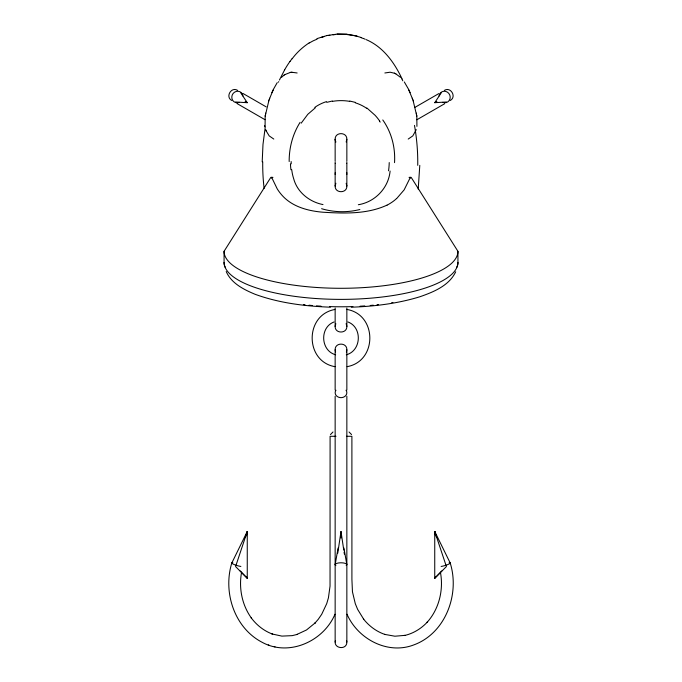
<?xml version="1.0" encoding="UTF-8"?>
<svg xmlns="http://www.w3.org/2000/svg" width="682" height="682" viewBox="0 0 682 682"><rect width="100%" height="100%" fill="white"/><g stroke="black" fill="none" stroke-linecap="round" stroke-linejoin="round"><path stroke-width="1.02" d="M335.152 174.404L335.152 172.81M450.205 563.017L434.741 531.491L434.741 578.259L446.412 566.572L434.741 531.491L435.5 535.617M262.203 161.822L262.988 144.473L265.264 126.878M419.788 165.359L418.211 189.11M335.152 161.242L335.152 139.29C334.802 131.745 347.223 131.762 346.848 139.316L346.848 161.242M346.848 139.29L346.175 142.009M346.848 185.998C347.249 193.594 334.751 193.577 335.152 185.998M346.848 326.328C347.24 333.899 334.76 333.916 335.152 326.328M410.308 178.062L410.359 177.354L404.153 189.86L396.634 198.598M357.036 36.027L346.882 34.253L337.164 34.1L326.849 35.532M416.924 126.383L416.813 116.145L413.19 100.851M335.152 390.036L335.152 349.764C334.836 342.236 347.164 342.245 346.848 349.764L346.848 390.036M346.848 349.764L346.379 352.057M268.81 100.851L265.187 116.145L265.076 126.383M241.581 572.215C238.632 588.046 241.982 605.096 251.496 618.19L251.189 617.807C256.628 625.138 264.062 631.038 272.681 634.158L271.956 633.953L281.879 636.11L292.237 635.641L297.403 634.371L296.721 634.541L306.516 629.963L315.101 622.956L314.717 623.391L318.272 619.282L321.708 614.286L326.712 603.655L328.417 597.867L330.037 586.111L330.097 436.292L335.987 436.292M337.769 553.153L341 531.491L343.771 550.059M265.187 116.145L265.341 115.13M265.52 113.979L265.656 113.101M390.104 171.037C388.561 187.985 375.023 202.051 358.34 204.728M335.152 564.67L338.093 547.978M246.5 535.617L247.259 531.491L231.795 563.017M346.848 396.259L346.848 642.026C347.01 650.5 332.995 648.667 335.433 640.577M231.795 563.042C222.801 592.138 234.31 627.866 262.127 642.291C288.912 656.996 323.566 641.344 334.981 614.226M245.367 537.331L247.259 531.491L247.259 578.259L235.58 566.572L247.259 531.491M268.776 100.936L269.262 99.504M408.211 139.06L412.815 135.889L416.259 129.623M269.552 98.685L273.525 89.12L277.242 82.599M269.185 99.725L269.714 98.199M278.478 82.172L278.708 81.635M273.081 90.05L271.896 92.658M279.432 80.033L284.684 69.76M335.825 323.643L335.152 326.363L335.152 308.034M455.704 271.786C449.157 285.707 433.496 292.024 419.839 296.772C397.657 303.584 374.444 306.406 351.315 307.198M335.868 183.245L335.152 186.041L335.152 173.765M435.73 576.461L434.741 578.259L441.817 570.953M301.163 123.203L307.812 114.303L315.246 107.892M409.038 177.354L411.161 177.354L457.937 251.317L457.937 262.408A116.92 36.973 0 0 1 341 299.381A116.92 36.973 0 0 1 224.08 262.408L224.063 251.317L270.839 177.354L272.962 177.354M330.48 434.553L332.969 431.987M446.412 101.993L434.741 102.692L441.186 92.931M290.021 61.406L292.049 58.695M281.521 77.313L283.985 75.199M450.248 100.493C456.897 96.98 450.759 86.367 444.4 90.365M284.82 74.628L290.506 72.369M283.755 75.37L285.059 74.457M309.176 43.043L312.927 40.971A55.6 55.182 8.8 0 1 317.045 39.215M415.048 107.313L438.807 93.596M434.741 102.692L436.864 101.465M416.847 119.776L444.655 103.724M387.018 205.12C367.087 214.353 344.342 213.5 322.918 212.221C308.025 210.96 292.126 206.791 281.905 195.146A260.729 82.445 0 0 1 277.19 188.803L271.641 177.354L271.692 178.062M334.027 321.972C319.432 327.394 320.574 350.795 335.629 354.768M346.303 354.785C361.443 350.863 362.585 327.326 347.905 321.947M316.934 38.635L326.831 35.583M384.861 72.974L390.095 72.215L394.614 73.255M326.78 102.343L332.398 101.004M334.853 309.492C304.522 314.905 304.641 361.469 335.041 366.686M347.147 366.652C377.478 361.23 377.359 314.666 346.959 309.449M291.666 72.241L297.139 72.974M290.268 72.394L291.905 72.215M346.473 436.292L351.895 436.292L351.912 579.478L352.458 591.831L355.288 603.672L357.624 609.358L363.736 619.307L363.421 618.915C369.047 626.076 376.626 631.745 385.33 634.575L384.597 634.371L394.887 636.212L405.099 635.351L404.4 635.539C413.181 633.569 421.144 628.71 427.256 622.146L426.881 622.572C439.106 609.188 443.735 589.887 440.419 572.224M337.164 34.1L346.882 34.305M330.438 307.19C304.905 306.218 279.126 303.072 255.017 294.257C243.781 289.552 231.283 283.337 226.211 271.521M235.58 101.993L247.259 102.692L240.814 92.94M349.781 101.038L355.441 102.411M322.995 204.574C309.492 201.94 297.258 192.281 293.661 178.667A50.349 50.315 37.2 0 1 292.237 173.066L291.691 169.63M268.256 644.925L268.989 645.129M274.283 646.638L275.034 646.851M361.153 37.732L363.378 38.507M363.873 38.695L365.1 39.172M237.592 90.365C231.224 86.358 225.094 96.98 231.744 100.493M366.106 39.599C383.105 46.785 394.511 62.659 402.048 78.907M395.603 73.716L400.479 77.313M394.367 73.144L395.85 73.826M273.789 139.06L269.185 135.889L266.151 130.85M242.835 93.391L266.227 106.895M245.136 101.465L247.259 102.692M236.986 103.519L264.991 119.682M349.039 431.987L351.537 434.553M366.89 107.995L375.109 115.318A57.552 54.577 -34 0 1 379.652 121.004M240.175 570.953L247.259 578.259L246.262 576.461M404.298 81.942L408.475 89.12L412.815 99.725M379.516 121.098L380.155 122.095M347.01 614.209C357.752 638.957 387.606 654.942 413.693 644.95C445.559 633.356 460.026 594.15 450.205 563.025M335.868 142.086L335.177 139.861M346.132 323.575L346.848 326.363L346.848 308.034M346.175 183.322L346.848 186.041L346.848 173.765M410.104 92.658L408.919 90.05M412.286 98.199L412.448 98.685M412.738 99.504L413.224 100.936M265.741 129.623L266.253 131.132M434.741 531.491L436.625 537.331M335.578 351.946L335.152 349.764M346.533 640.509L346.848 642.026M343.907 547.978L346.814 564.474M416.344 113.101L416.48 113.979M416.659 115.13L416.813 116.145M344.078 552.122L344.384 554.185M335.152 139.29L335.177 139.878M291.214 163.859L291.154 161.549M346.84 172.674L346.848 174.404M346.848 163.399L346.848 171.847M341 531.491L341 538.064M335.152 163.399L335.152 171.847M335.152 396.259L335.152 642.026M439.038 95.957A5.848 5.533 60 0 1 445.73 91.414A5.848 5.533 60 0 1 450.001 98.822A5.848 5.533 60 0 1 442.72 102.343M239.28 102.343A5.848 5.533 -60 0 1 231.999 98.822A5.848 5.533 -60 0 1 236.27 91.414A5.848 5.533 -60 0 1 242.963 95.957M346.797 172.393A5.848 2.396 0 0 1 346.797 173.058M335.194 173.032A5.848 2.396 0 0 1 335.212 172.393M449.106 562.786A5.848 0.946 -16.5 0 1 448.509 564.253A5.848 0.946 -16.5 0 1 441.126 566.452M240.865 566.452A5.848 0.946 16.5 0 1 233.525 564.27A5.848 0.946 16.5 0 1 232.835 562.778M335.868 565.583A5.848 1.893 0 0 1 340.932 562.778A5.848 1.893 0 0 1 346.192 565.54M346.055 390.206A5.848 4.962 0 0 1 344.76 396.498A5.848 4.962 0 0 1 337.232 396.498A5.848 4.962 0 0 1 335.945 390.198M346.823 162.137A5.848 5.848 0 0 1 346.823 163.186M335.177 163.186A5.848 5.848 0 0 1 335.177 162.137M289.177 161.532A67.68 60.587 86.3 0 1 300.089 122.351M314.803 107.389A39.667 35.677 -0.3 0 1 326.499 101.609M332.466 101.362A47.101 43.759 -0.6 0 1 349.713 101.362M355.288 102.794A39.744 34.654 4.3 0 1 366.635 108.285M382.781 119.947A67.203 62.25 -69.8 0 1 394.537 162.631M389.226 162.555A61.465 57.339 -85.5 0 1 388.544 170.798M359.874 209.502A66.376 60.681 6 0 1 321.606 208.709M290.941 169.733A61.474 59.709 85.2 0 1 290.455 163.885M264.122 188.385A196.126 188.752 -89.9 0 1 262.723 161.83M414.477 125.394A203.33 195.606 89.9 0 1 417.742 165.334M401.937 78.959A153.169 151.984 -71.6 0 1 402.789 80.808M321.341 37.382A63.835 63.145 -3.8 0 1 324.3 36.513M328.792 35.473A63.835 63.145 -3.8 0 1 329.866 35.276M333.097 34.791A63.835 63.145 -3.8 0 1 335.263 34.56M347.07 34.577A63.835 63.145 -3.8 0 1 361.221 37.536M292.143 58.771A67.339 66.989 16.2 0 1 309.099 42.923M284.667 69.752A99.768 99.35 40.1 0 1 290.003 61.397M264.48 126.741A199.681 195.862 86.1 0 1 264.684 125.565M396.506 198.581A107.159 33.887 0 0 1 387.12 205.137M457.937 251.317A116.937 36.981 0 0 1 341 288.29A116.937 36.981 0 0 1 224.063 251.317M392.909 302.45A105.241 33.282 0 0 1 391.749 302.655M378.527 304.59A105.241 33.282 0 0 1 377.027 304.769M373.242 305.178A105.241 33.282 0 0 1 370.19 305.476M364.776 305.92A105.241 33.282 0 0 1 360.079 306.227M352.961 306.568A105.241 33.282 0 0 1 329.517 306.585M320.992 306.175A105.241 33.282 0 0 1 316.499 305.868M312.347 305.527A105.241 33.282 0 0 1 309.065 305.212M304.999 304.777A105.241 33.282 0 0 1 303.396 304.59M225.375 267.549A11.73 11.074 17.4 0 1 224.037 262.408M457.963 262.408A11.73 11.074 -17.4 0 1 456.625 267.549"/></g></svg>
